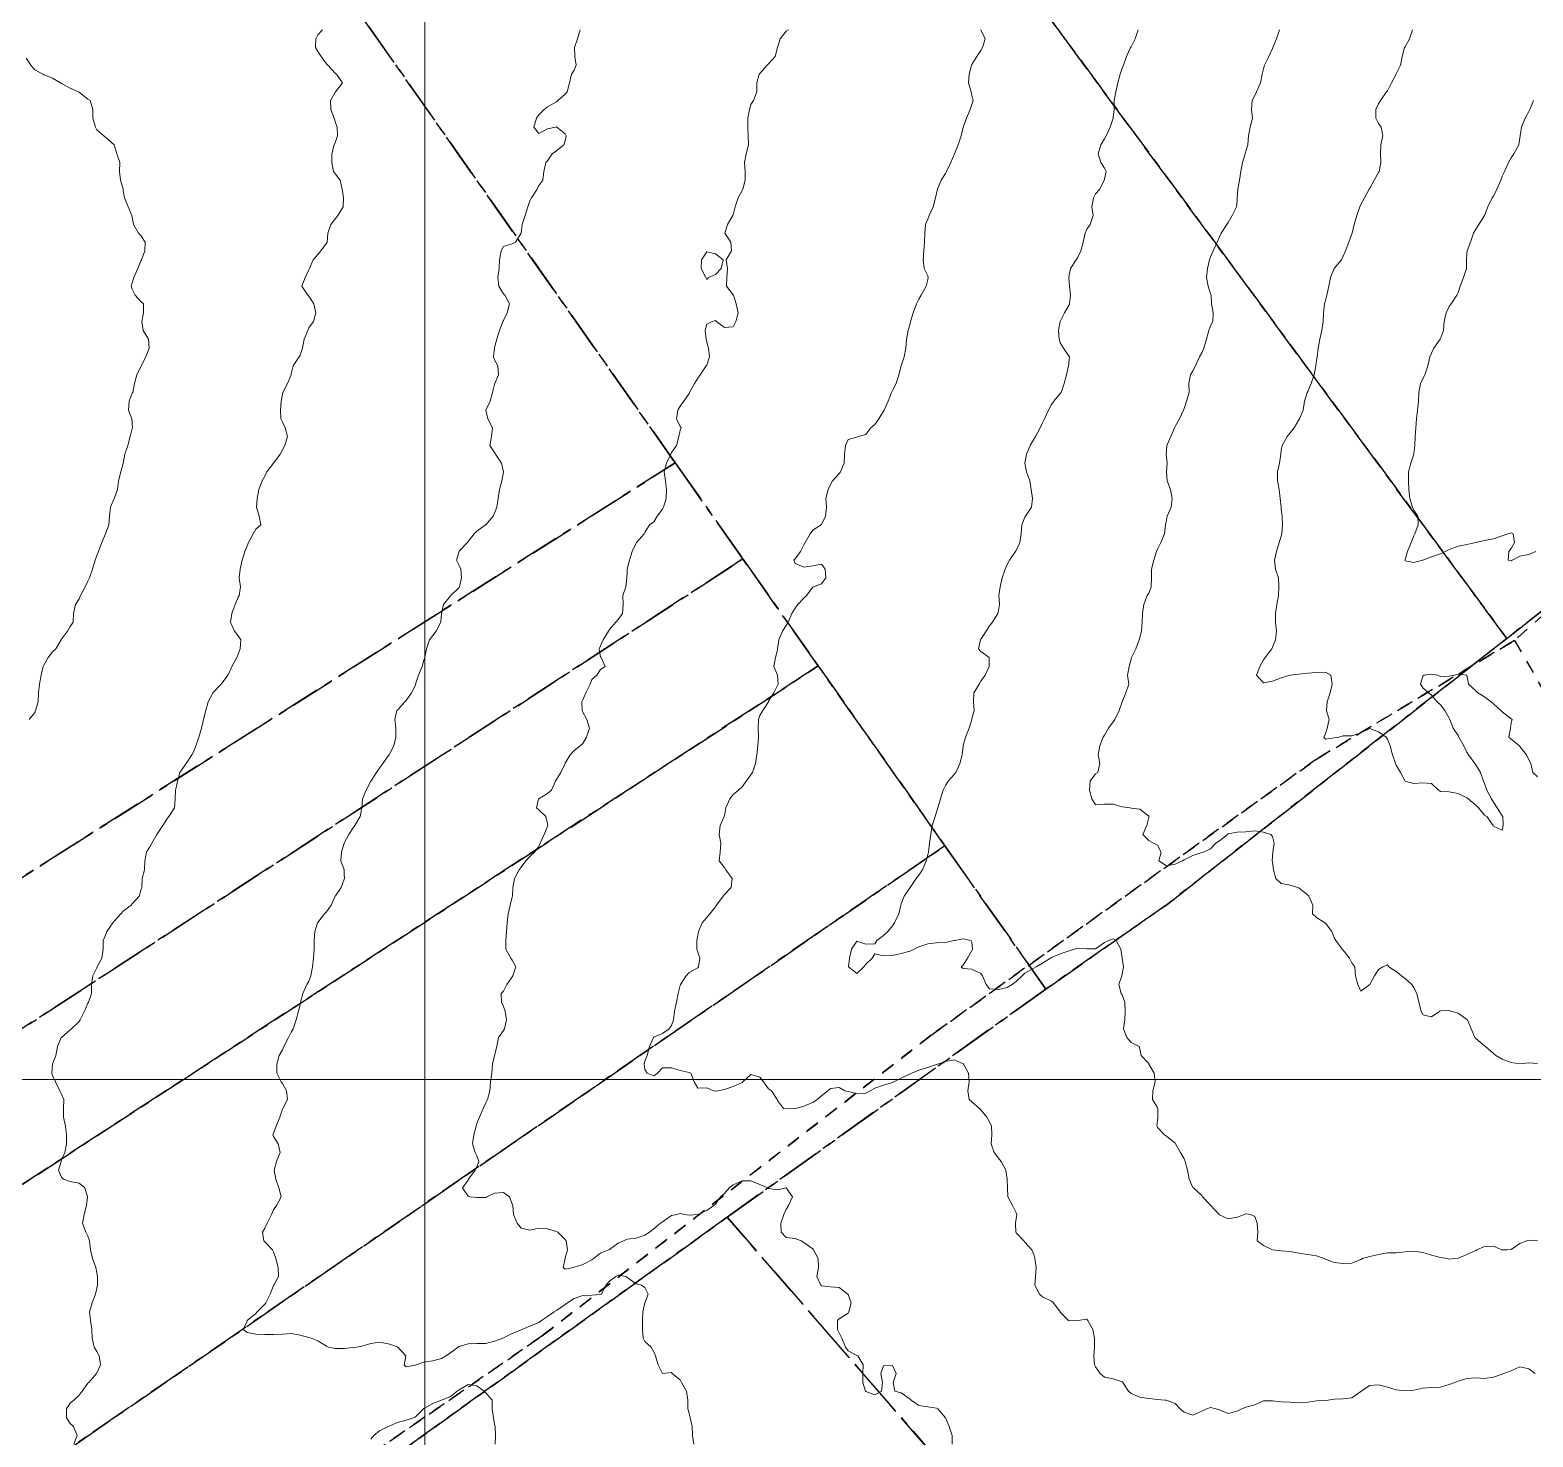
# Model space of a CAD drawing. Header units: centimetres. Extents: x 0 to 642158, y -847 to 649707.
# Drawn here: x 616844.5 to 616929.5, y 620267.2 to 620346.7 of the extents above; entities that cross this region are included whole.
import ezdxf

# ---------------------------------------------------------------- set-up
doc = ezdxf.new("R2010")
doc.units = ezdxf.units.CM
doc.header["$MEASUREMENT"] = 0
doc.linetypes.add('CENTERX2', pattern=[4, 2.5, -0.5, 0.5, -0.5])
doc.linetypes.add('JIS_02_0.7', pattern=[1.35, 0.75, -0.6])
for name, color, linetype, lineweight in [('MEV_grille', 254, 'Continuous', 9), ('WAL_parcellaire agricole', 7, 'JIS_02_0.7', 25), ('WAL_topographie 0.5', 253, 'Continuous', 20)]:
    doc.layers.add(name, color=color, linetype=linetype, lineweight=lineweight)
doc.layers.add('SPW_parcellaire cadastral', color=7, linetype='CENTERX2', lineweight=25, true_color=0xff0542)

# ---------------------------------------------------------------- blocks, each defined once
blk = doc.blocks.new('*U114')
at = {"layer": 'MEV_grille', "transparency": 33554687}
blk.add_lwpolyline([(-1338.461, 0), (1338.461, 0)], dxfattribs=at)
blk = doc.blocks.new('*U115')
at = {"layer": 'MEV_grille', "color": 0, "linetype": 'ByBlock', "lineweight": -2, "transparency": 16777216}
blk.add_blockref('*U114', (0, -2100), dxfattribs=at)
blk = doc.blocks.new('*U112')
at = {"layer": 'MEV_grille', "transparency": 33554687}
blk.add_lwpolyline([(0, 1825.476), (0, -1825.476)], dxfattribs=at)
blk = doc.blocks.new('*U113')
at = {"layer": 'MEV_grille', "color": 0, "linetype": 'ByBlock', "lineweight": -2, "transparency": 16777216}
blk.add_blockref('*U112', (1500, 0), dxfattribs=at)

msp = doc.modelspace()

# ---------------------------------------------------------------- linework, layer by layer
at = {"layer": 'SPW_parcellaire cadastral'}
for points in [[(616880.969, 620322.264), (616810.738, 620422.244), (616829.378, 620431.374), (616837.722, 620435.072), (616882.528, 620374.041), (616928.003, 620312.33), (616908.788, 620297.285), (616901.931, 620292.499), (616896.219, 620300.609), (616889.06, 620310.775), (616884.797, 620316.826), (616880.969, 620322.264)], [(616972.658, 620425.672), (617010.893, 620377.325), (616997.565, 620366.866), (616981.735, 620354.446), (616964.517, 620340.941), (616934.252, 620317.224), (616928.003, 620312.33), (616882.528, 620374.041), (616972.658, 620425.672)], [(616764.436, 620409.464), (616810.738, 620422.244), (616880.969, 620322.264), (616751.311, 620239.975), (616733.186, 620281.264), (616720.278, 620308.474), (616683.174, 620386.893), (616764.436, 620409.464)], [(616754.768, 620232.089), (616751.311, 620239.975), (616880.969, 620322.264), (616884.797, 620316.826), (616754.768, 620232.089)], [(616754.768, 620232.089), (616884.797, 620316.826), (616889.06, 620310.775), (616757.764, 620225.256), (616754.768, 620232.089)], [(616883.906, 620279.593), (616901.931, 620292.499), (616908.788, 620297.285), (616928.003, 620312.33), (616934.252, 620317.224), (616938.408, 620293.768), (616956.282, 620268.99), (616937.386, 620218.037), (616883.906, 620279.593)], [(616764.496, 620209.896), (616757.764, 620225.256), (616889.06, 620310.775), (616896.219, 620300.609), (616764.496, 620209.896)], [(616769.835, 620197.706), (616764.496, 620209.896), (616896.219, 620300.609), (616901.931, 620292.499), (616883.906, 620279.593), (616769.835, 620197.706)], [(616824.166, 620098.846), (616769.835, 620197.706), (616883.906, 620279.593), (616937.386, 620218.037), (616968.009, 620182.814), (616963.37, 620180.072), (616958.502, 620177.199), (616913.726, 620151.806), (616824.166, 620098.846)]]:
    msp.add_lwpolyline(points, dxfattribs=at)
at = {"layer": 'WAL_parcellaire agricole'}
for points in [[(617087.586, 620473.072), (617062.422, 620453.403), (617036.863, 620425.348), (617003.098, 620383.063), (616981.101, 620359.561), (616961.603, 620341.392), (616928.44, 620312.222), (616917.191, 620305.471)], [(616814.972, 620053.628), (616740.957, 620187.285), (616763.872, 620197.621), (616785.453, 620210.873), (616845.948, 620253.88), (616873.445, 620272.883), (616895.443, 620289.885), (616917.191, 620305.471), (616928.44, 620312.222), (616940.443, 620291.39), (616945.861, 620276.474), (616947.695, 620267.475), (616936.951, 620221.391), (616939.069, 620211.428), (616952.954, 620195.393), (616968.962, 620184.092), (616986.584, 620171.864), (617004.365, 620160.596), (617008.458, 620154.4)], [(616917.191, 620305.471), (616895.443, 620289.885), (616873.445, 620272.883), (616845.948, 620253.88), (616785.453, 620210.873)]]:
    msp.add_lwpolyline(points, dxfattribs=at)
at = {"layer": 'WAL_topographie 0.5'}
for points in [[(616861.013, 620346.75), (616860.75, 620346.472), (616860.647, 620346.25), (616860.615, 620345.75), (616860.75, 620345.523), (616860.944, 620345.25), (616861.25, 620344.837), (616861.324, 620344.75), (616861.75, 620344.29), (616861.817, 620344.25), (616862.15, 620343.75), (616861.75, 620343.25), (616861.75, 620343.25), (616861.472, 620342.75), (616861.493, 620342.25), (616861.671, 620341.75), (616861.75, 620341.519), (616861.853, 620341.25), (616861.866, 620340.75), (616861.75, 620340.417), (616861.686, 620340.25), (616861.539, 620339.75), (616861.541, 620339.25), (616861.63, 620338.75), (616861.75, 620338.583), (616862.023, 620338.25), (616862.125, 620337.75), (616862.199, 620337.25), (616862.186, 620336.75), (616861.889, 620336.25), (616861.75, 620336.078), (616861.486, 620335.75), (616861.325, 620335.25), (616861.279, 620334.75), (616861.25, 620334.696), (616860.929, 620334.25), (616860.75, 620334.05), (616860.494, 620333.75), (616860.288, 620333.25), (616860.25, 620333.176), (616860.033, 620332.75), (616859.839, 620332.25), (616860.187, 620331.75), (616860.25, 620331.687), (616860.53, 620331.25), (616860.639, 620330.75), (616860.517, 620330.25), (616860.25, 620329.902), (616860.181, 620329.75), (616859.981, 620329.25), (616859.887, 620328.75), (616859.75, 620328.35), (616859.693, 620328.25), (616859.355, 620327.75), (616859.25, 620327.3), (616859.236, 620327.25), (616859.043, 620326.75), (616858.776, 620326.25), (616858.75, 620326.15), (616858.688, 620325.75), (616858.633, 620325.25), (616858.652, 620324.75), (616858.75, 620324.554), (616858.906, 620324.25), (616859.031, 620323.75), (616858.883, 620323.25), (616858.75, 620322.99), (616858.62, 620322.75), (616858.25, 620322.25), (616858.25, 620322.25), (616857.873, 620321.75), (616857.75, 620321.509), (616857.61, 620321.25), (616857.423, 620320.75), (616857.317, 620320.25), (616857.278, 620319.75), (616857.441, 620319.25), (616857.536, 620318.75), (616857.25, 620318.519), (616857.098, 620318.25), (616856.831, 620317.75), (616856.75, 620317.565), (616856.619, 620317.25), (616856.474, 620316.75), (616856.366, 620316.25), (616856.3, 620315.75), (616856.379, 620315.25), (616856.295, 620314.75), (616856.25, 620314.667), (616856.068, 620314.25), (616855.882, 620313.75), (616855.821, 620313.25), (616856.036, 620312.75), (616856.25, 620312.485), (616856.388, 620312.25), (616856.367, 620311.75), (616856.25, 620311.444), (616856.165, 620311.25), (616855.894, 620310.75), (616855.75, 620310.425), (616855.665, 620310.25), (616855.283, 620309.75), (616855.25, 620309.714), (616854.807, 620309.25), (616854.75, 620309.146), (616854.552, 620308.75), (616854.417, 620308.25), (616854.29, 620307.75), (616854.25, 620307.583), (616854.171, 620307.25), (616854.031, 620306.75), (616853.856, 620306.25), (616853.75, 620306), (616853.625, 620305.75), (616853.311, 620305.25), (616853.25, 620305.185), (616852.956, 620304.75), (616852.82, 620304.25), (616852.75, 620303.977), (616852.704, 620303.75), (616852.675, 620303.25), (616852.636, 620302.75), (616852.316, 620302.25), (616852.25, 620302.164), (616851.989, 620301.75), (616851.75, 620301.417), (616851.652, 620301.25), (616851.37, 620300.75), (616851.25, 620300.546), (616851.055, 620300.25), (616850.966, 620299.75), (616850.944, 620299.25), (616850.824, 620298.75), (616850.794, 620298.25), (616850.75, 620298.096), (616850.652, 620297.75), (616850.25, 620297.32), (616850.188, 620297.25), (616849.75, 620296.911), (616849.607, 620296.75), (616849.25, 620296.359), (616849.149, 620296.25), (616848.809, 620295.75), (616848.75, 620295.55), (616848.614, 620295.25), (616848.609, 620294.75), (616848.526, 620294.25), (616848.279, 620293.75), (616848.25, 620293.691), (616848.023, 620293.25), (616847.95, 620292.75), (616847.942, 620292.25), (616847.776, 620291.75), (616847.75, 620291.704), (616847.561, 620291.25), (616847.3, 620290.75), (616847.25, 620290.664), (616846.821, 620290.25), (616846.75, 620290.191), (616846.25, 620289.767), (616846.238, 620289.75), (616846.031, 620289.25), (616845.939, 620288.75), (616845.75, 620288.25), (616845.75, 620288.25), (616845.7, 620287.75), (616845.75, 620287.617), (616845.917, 620287.25), (616846.15, 620286.75), (616846.25, 620286.55), (616846.386, 620286.25), (616846.372, 620285.75), (616846.367, 620285.25), (616846.483, 620284.75), (616846.531, 620284.25), (616846.532, 620283.75), (616846.45, 620283.25), (616846.25, 620282.813), (616846.226, 620282.75), (616846.091, 620282.25), (616846.25, 620281.861), (616846.368, 620281.75), (616846.75, 620281.62), (616847.25, 620281.525), (616847.574, 620281.25), (616847.73, 620280.75), (616847.661, 620280.25), (616847.533, 620279.75), (616847.45, 620279.25), (616847.639, 620278.75), (616847.75, 620278.519), (616847.837, 620278.25), (616847.886, 620277.75), (616848.01, 620277.25), (616848.191, 620276.75), (616848.25, 620276.45), (616848.29, 620276.25), (616848.291, 620275.75), (616848.25, 620275.583), (616848.175, 620275.25), (616847.982, 620274.75), (616847.843, 620274.25), (616847.888, 620273.75), (616847.977, 620273.25), (616847.98, 620272.75), (616848.094, 620272.25), (616848.25, 620272), (616848.389, 620271.75), (616848.462, 620271.25), (616848.25, 620270.792), (616848.229, 620270.75), (616847.792, 620270.25), (616847.75, 620270.2), (616847.414, 620269.75), (616847.25, 620269.526), (616846.943, 620269.25), (616846.75, 620269.08), (616846.541, 620268.75), (616846.536, 620268.25), (616846.75, 620267.934), (616846.939, 620267.75), (616847.141, 620267.25), (616846.952, 620266.75)], [(616875.599, 620346.75), (616875.45, 620346.25), (616875.276, 620345.75), (616875.297, 620345.25), (616875.357, 620344.75), (616875.25, 620344.477), (616875.103, 620344.25), (616874.979, 620343.75), (616874.849, 620343.25), (616874.75, 620343.11), (616874.323, 620342.75), (616874.25, 620342.69), (616873.75, 620342.4), (616873.546, 620342.25), (616873.25, 620341.94), (616873.121, 620341.75), (616872.974, 620341.25), (616873.25, 620340.888), (616873.75, 620341.15), (616874.2, 620341.25), (616874.25, 620341.26), (616874.278, 620341.25), (616874.75, 620340.881), (616874.8, 620340.75), (616874.75, 620340.477), (616874.674, 620340.25), (616874.25, 620339.909), (616874, 620339.75), (616873.75, 620339.344), (616873.643, 620339.25), (616873.545, 620338.75), (616873.487, 620338.25), (616873.25, 620337.953), (616873.154, 620337.75), (616872.836, 620337.25), (616872.75, 620337.078), (616872.633, 620336.75), (616872.49, 620336.25), (616872.32, 620335.75), (616872.25, 620335.25), (616872.25, 620335.25), (616871.925, 620334.75), (616871.75, 620334.647), (616871.25, 620334.5), (616871.12, 620334.25), (616871.031, 620333.75), (616871.005, 620333.25), (616870.93, 620332.75), (616871, 620332.25), (616871.25, 620331.819), (616871.327, 620331.75), (616871.593, 620331.25), (616871.469, 620330.75), (616871.25, 620330.313), (616871.215, 620330.25), (616871.024, 620329.75), (616870.877, 620329.25), (616870.75, 620328.781), (616870.742, 620328.75), (616870.693, 620328.25), (616870.75, 620328.083), (616870.935, 620327.75), (616870.968, 620327.25), (616870.768, 620326.75), (616870.75, 620326.687), (616870.637, 620326.25), (616870.504, 620325.75), (616870.262, 620325.25), (616870.361, 620324.75), (616870.641, 620324.25), (616870.576, 620323.75), (616870.488, 620323.25), (616870.75, 620322.843), (616870.799, 620322.75), (616871.142, 620322.25), (616871.25, 620321.75), (616871.25, 620321.75), (616871.25, 620321.75), (616871.161, 620321.25), (616871.02, 620320.75), (616870.959, 620320.25), (616870.873, 620319.75), (616870.75, 620319.424), (616870.667, 620319.25), (616870.25, 620318.762), (616870.231, 620318.75), (616869.75, 620318.389), (616869.603, 620318.25), (616869.25, 620317.806), (616869.224, 620317.75), (616868.75, 620317.259), (616868.74, 620317.25), (616868.591, 620316.75), (616868.75, 620316.458), (616868.848, 620316.25), (616868.885, 620315.75), (616868.77, 620315.25), (616868.75, 620315.213), (616868.269, 620314.75), (616868.25, 620314.733), (616867.858, 620314.25), (616867.75, 620313.75), (616867.75, 620313.75), (616867.701, 620313.25), (616867.444, 620312.75), (616867.25, 620312.5), (616867.068, 620312.25), (616866.894, 620311.75), (616866.806, 620311.25), (616866.75, 620311.1), (616866.655, 620310.75), (616866.45, 620310.25), (616866.286, 620309.75), (616866.25, 620309.654), (616866.056, 620309.25), (616865.75, 620308.827), (616865.667, 620308.75), (616865.25, 620308.281), (616865.227, 620308.25), (616865.104, 620307.75), (616865.16, 620307.25), (616865.157, 620306.75), (616865.046, 620306.25), (616864.793, 620305.75), (616864.75, 620305.704), (616864.427, 620305.25), (616864.25, 620305), (616864.078, 620304.75), (616863.75, 620304.262), (616863.744, 620304.25), (616863.493, 620303.75), (616863.273, 620303.25), (616863.25, 620302.75), (616863.25, 620302.75), (616863.139, 620302.25), (616862.85, 620301.75), (616862.75, 620301.618), (616862.504, 620301.25), (616862.25, 620300.75), (616862.25, 620300.75), (616862.1, 620300.25), (616862.056, 620299.75), (616862.237, 620299.25), (616862.25, 620299), (616862.261, 620298.75), (616862.25, 620298.722), (616862.065, 620298.25), (616861.75, 620297.767), (616861.739, 620297.75), (616861.5, 620297.25), (616861.25, 620296.875), (616861.136, 620296.75), (616860.75, 620296.268), (616860.738, 620296.25), (616860.587, 620295.75), (616860.547, 620295.25), (616860.55, 620294.75), (616860.5, 620294.25), (616860.457, 620293.75), (616860.365, 620293.25), (616860.25, 620292.95), (616860.139, 620292.75), (616859.9, 620292.25), (616859.773, 620291.75), (616859.75, 620291.607), (616859.667, 620291.25), (616859.536, 620290.75), (616859.35, 620290.25), (616859.25, 620290.055), (616859.097, 620289.75), (616858.838, 620289.25), (616858.75, 620289.055), (616858.567, 620288.75), (616858.437, 620288.25), (616858.425, 620287.75), (616858.671, 620287.25), (616858.75, 620287.156), (616858.974, 620286.75), (616859.033, 620286.25), (616858.767, 620285.75), (616858.75, 620285.704), (616858.611, 620285.25), (616858.388, 620284.75), (616858.25, 620284.35), (616858.215, 620284.25), (616858.25, 620284.159), (616858.5, 620283.75), (616858.625, 620283.25), (616858.423, 620282.75), (616858.287, 620282.25), (616858.386, 620281.75), (616858.554, 620281.25), (616858.688, 620280.75), (616858.407, 620280.25), (616858.25, 620280.011), (616858.137, 620279.75), (616857.891, 620279.25), (616857.75, 620278.975), (616857.632, 620278.75), (616857.694, 620278.25), (616857.75, 620278.202), (616858.182, 620277.75), (616858.25, 620277.643), (616858.384, 620277.25), (616858.506, 620276.75), (616858.521, 620276.25), (616858.261, 620275.75), (616858.25, 620275.733), (616858.061, 620275.25), (616857.807, 620274.75), (616857.75, 620274.668), (616857.318, 620274.25), (616857.25, 620274.155), (616856.764, 620273.75), (616856.75, 620273.714), (616856.533, 620273.25), (616856.75, 620273.083), (616857.25, 620272.972), (616857.75, 620272.967), (616858.25, 620272.969), (616858.75, 620272.986), (616859.25, 620273.012), (616859.75, 620272.93), (616860.25, 620272.791), (616860.375, 620272.75), (616860.75, 620272.6), (616861.25, 620272.297), (616861.365, 620272.25), (616861.75, 620272.168), (616862.25, 620272.173), (616862.75, 620272.218), (616862.95, 620272.25), (616863.25, 620272.303), (616863.75, 620272.456), (616864.25, 620272.518), (616864.75, 620272.434), (616865.25, 620272.266), (616865.282, 620272.25), (616865.738, 620271.75), (616865.633, 620271.25), (616865.75, 620271.13), (616866.25, 620271.234), (616866.311, 620271.25), (616866.75, 620271.396), (616867.25, 620271.463), (616867.75, 620271.612), (616867.992, 620271.75), (616868.25, 620271.919), (616868.7, 620272.25), (616868.75, 620272.276), (616869.25, 620272.432), (616869.75, 620272.447), (616870.25, 620272.452), (616870.75, 620272.587), (616871.22, 620272.75), (616871.25, 620272.764), (616871.75, 620273.013), (616872.25, 620273.228), (616872.301, 620273.25), (616872.75, 620273.431), (616873.25, 620273.64), (616873.398, 620273.75), (616873.75, 620273.981), (616874.13, 620274.25), (616874.25, 620274.326), (616874.75, 620274.661), (616874.866, 620274.75), (616875.25, 620275.002), (616875.75, 620275.162), (616876.25, 620275.177), (616876.75, 620275.227), (616876.792, 620275.25), (616877.039, 620275.75), (616877.25, 620275.983), (616877.61, 620276.25), (616877.75, 620276.308), (616878.179, 620276.25), (616878.25, 620276.189), (616878.75, 620275.823), (616879.058, 620275.75), (616879.25, 620275.618), (616879.434, 620275.25), (616879.25, 620274.75), (616879.25, 620274.75), (616879.14, 620274.25), (616879.118, 620273.75), (616879.114, 620273.25), (616879.159, 620272.75), (616879.25, 620272.562), (616879.607, 620272.25), (616879.75, 620271.984), (616879.85, 620271.75), (616880.008, 620271.25), (616880.25, 620270.75), (616880.75, 620270.817), (616880.788, 620270.75), (616881.25, 620270.397), (616881.321, 620270.25), (616881.612, 620269.75), (616881.684, 620269.25), (616881.677, 620268.75), (616881.75, 620268.513), (616881.812, 620268.25), (616881.919, 620267.75), (616881.945, 620267.25), (616882.02, 620266.75)], [(616887.382, 620346.75), (616887.25, 620346.684), (616886.913, 620346.25), (616886.75, 620345.75), (616886.75, 620345.75), (616886.631, 620345.25), (616886.25, 620344.825), (616886.168, 620344.75), (616885.75, 620344.281), (616885.725, 620344.25), (616885.577, 620343.75), (616885.579, 620343.25), (616885.404, 620342.75), (616885.25, 620342.54), (616885.167, 620342.25), (616885.074, 620341.75), (616885.067, 620341.25), (616885.103, 620340.75), (616885.107, 620340.25), (616884.982, 620339.75), (616884.89, 620339.25), (616884.925, 620338.75), (616884.921, 620338.25), (616884.788, 620337.75), (616884.75, 620337.669), (616884.535, 620337.25), (616884.362, 620336.75), (616884.25, 620336.294), (616884.22, 620336.25), (616883.917, 620335.75), (616883.767, 620335.25), (616884.105, 620334.75), (616884.159, 620334.25), (616883.85, 620333.75), (616883.924, 620333.25), (616883.886, 620332.75), (616883.867, 620332.25), (616884.25, 620331.771), (616884.256, 620331.75), (616884.414, 620331.25), (616884.537, 620330.75), (616884.392, 620330.25), (616884.25, 620329.953), (616883.75, 620329.927), (616883.296, 620330.25), (616883.25, 620330.321), (616883.05, 620330.25), (616882.75, 620330.114), (616882.657, 620329.75), (616882.711, 620329.25), (616882.75, 620329.096), (616882.848, 620328.75), (616882.909, 620328.25), (616882.75, 620327.786), (616882.722, 620327.75), (616882.386, 620327.25), (616882.25, 620327.058), (616882.063, 620326.75), (616881.773, 620326.25), (616881.75, 620326.19), (616881.46, 620325.75), (616881.25, 620325.474), (616881.12, 620325.25), (616881.05, 620324.75), (616881.25, 620324.321), (616881.306, 620324.25), (616881.25, 620324.107), (616881.181, 620323.75), (616881.036, 620323.25), (616880.75, 620322.85), (616880.712, 620322.75), (616880.474, 620322.25), (616880.345, 620321.75), (616880.427, 620321.25), (616880.479, 620320.75), (616880.461, 620320.25), (616880.311, 620319.75), (616880.25, 620319.647), (616879.947, 620319.25), (616879.75, 620318.924), (616879.521, 620318.75), (616879.25, 620318.318), (616879.203, 620318.25), (616878.783, 620317.75), (616878.75, 620317.719), (616878.526, 620317.25), (616878.379, 620316.75), (616878.259, 620316.25), (616878.25, 620316.083), (616878.233, 620315.75), (616878.17, 620315.25), (616878.005, 620314.75), (616878.016, 620314.25), (616877.986, 620313.75), (616877.75, 620313.407), (616877.614, 620313.25), (616877.25, 620312.837), (616877.196, 620312.75), (616876.901, 620312.25), (616876.75, 620311.908), (616876.672, 620311.75), (616876.75, 620311.288), (616876.775, 620311.25), (616877, 620310.75), (616876.75, 620310.566), (616876.528, 620310.25), (616876.25, 620310), (616876.149, 620309.75), (616875.914, 620309.25), (616875.75, 620308.859), (616875.685, 620308.75), (616875.708, 620308.25), (616875.75, 620308.157), (616875.962, 620307.75), (616876.125, 620307.25), (616875.958, 620306.75), (616875.75, 620306.395), (616875.583, 620306.25), (616875.25, 620305.985), (616875.021, 620305.75), (616874.75, 620305.275), (616874.74, 620305.25), (616874.506, 620304.75), (616874.25, 620304.343), (616874.194, 620304.25), (616873.961, 620303.75), (616873.75, 620303.555), (616873.25, 620303.259), (616873.242, 620303.25), (616873.13, 620302.75), (616873.25, 620302.628), (616873.655, 620302.25), (616873.75, 620301.85), (616873.766, 620301.75), (616873.75, 620301.717), (616873.558, 620301.25), (616873.338, 620300.75), (616873.25, 620300.556), (616873.011, 620300.25), (616872.75, 620300.005), (616872.523, 620299.75), (616872.25, 620299.401), (616872.148, 620299.25), (616871.875, 620298.75), (616871.784, 620298.25), (616871.762, 620297.75), (616871.75, 620297.714), (616871.634, 620297.25), (616871.512, 620296.75), (616871.469, 620296.25), (616871.433, 620295.75), (616871.391, 620295.25), (616871.384, 620294.75), (616871.675, 620294.25), (616871.75, 620294.125), (616871.946, 620293.75), (616871.779, 620293.25), (616871.75, 620293.2), (616871.45, 620292.75), (616871.25, 620292.386), (616871.128, 620292.25), (616871.135, 620291.75), (616871.25, 620291.519), (616871.34, 620291.25), (616871.428, 620290.75), (616871.303, 620290.25), (616871.25, 620290.158), (616870.968, 620289.75), (616870.875, 620289.25), (616870.75, 620288.75), (616870.75, 620288.75), (616870.625, 620288.25), (616870.586, 620287.75), (616870.521, 620287.25), (616870.481, 620286.75), (616870.348, 620286.25), (616870.25, 620286.07), (616870.112, 620285.75), (616869.893, 620285.25), (616869.75, 620284.886), (616869.707, 620284.75), (616869.576, 620284.25), (616869.51, 620283.75), (616869.646, 620283.25), (616869.75, 620283.062), (616869.864, 620282.75), (616869.75, 620282.456), (616869.66, 620282.25), (616869.282, 620281.75), (616869.25, 620281.694), (616868.942, 620281.25), (616869.25, 620280.788), (616869.361, 620280.75), (616869.75, 620280.703), (616870.25, 620280.712), (616870.321, 620280.75), (616870.75, 620280.95), (616871.25, 620280.991), (616871.601, 620280.75), (616871.75, 620280.357), (616871.775, 620280.25), (616871.821, 620279.75), (616872.036, 620279.25), (616872.25, 620278.974), (616872.75, 620278.856), (616873.25, 620278.975), (616873.75, 620278.939), (616874.25, 620278.778), (616874.329, 620278.75), (616874.75, 620278.329), (616874.806, 620278.25), (616874.87, 620277.75), (616874.75, 620277.288), (616874.743, 620277.25), (616874.63, 620276.75), (616874.75, 620276.648), (616875.208, 620276.75), (616875.25, 620276.761), (616875.75, 620276.918), (616876.25, 620277.193), (616876.341, 620277.25), (616876.75, 620277.566), (616877.214, 620277.75), (616877.25, 620277.766), (616877.75, 620278.134), (616878.036, 620278.25), (616878.25, 620278.353), (616878.75, 620278.4), (616879.25, 620278.573), (616879.52, 620278.75), (616879.75, 620278.937), (616880.138, 620279.25), (616880.25, 620279.338), (616880.75, 620279.688), (616881.06, 620279.75), (616881.25, 620279.804), (616881.492, 620279.75), (616881.75, 620279.709), (616882.25, 620279.75), (616882.25, 620279.75), (616882.75, 620279.965), (616883.152, 620280.25), (616883.25, 620280.339), (616883.529, 620280.75), (616883.75, 620280.941), (616884.016, 620281.25), (616884.25, 620281.433), (616884.75, 620281.648), (616885.25, 620281.649), (616885.75, 620281.436), (616886.199, 620281.25), (616886.25, 620281.227), (616886.75, 620281.146), (616887.25, 620281.25), (616887.25, 620281.25), (616887.25, 620281.25), (616887.594, 620280.75), (616887.37, 620280.25), (616887.25, 620280.039), (616887.106, 620279.75), (616886.949, 620279.25), (616886.968, 620278.75), (616887.25, 620278.44), (616887.75, 620278.397), (616888.094, 620278.25), (616888.25, 620278.173), (616888.75, 620277.799), (616888.799, 620277.75), (616889.046, 620277.25), (616889.065, 620276.75), (616888.987, 620276.25), (616889.21, 620275.75), (616889.25, 620275.721), (616889.75, 620275.656), (616890.25, 620275.617), (616890.724, 620275.25), (616890.75, 620275.224), (616890.92, 620274.75), (616890.79, 620274.25), (616890.75, 620274.175), (616890.25, 620273.838), (616890.144, 620273.75), (616890.15, 620273.25), (616890.25, 620273.053), (616890.397, 620272.75), (616890.601, 620272.25), (616890.75, 620272.046), (616891.25, 620271.774), (616891.294, 620271.75), (616891.595, 620271.25), (616891.58, 620270.75), (616891.572, 620270.25), (616891.74, 620269.75), (616891.75, 620269.737), (616892.25, 620269.55), (616892.635, 620269.75), (616892.697, 620270.25), (616892.59, 620270.75), (616892.75, 620271.194), (616893.25, 620271.204), (616893.467, 620270.75), (616893.294, 620270.25), (616893.4, 620269.75), (616893.75, 620269.653), (616894.25, 620269.307), (616894.319, 620269.25), (616894.75, 620268.94), (616895.25, 620268.862), (616895.75, 620268.803), (616895.826, 620268.75), (616896.25, 620268.25), (616896.25, 620268.25), (616896.462, 620267.75), (616896.639, 620267.25), (616896.643, 620266.75)], [(616898.25, 620346.75), (616898.493, 620346.25), (616898.355, 620345.75), (616898.25, 620345.589), (616898.024, 620345.25), (616897.75, 620344.79), (616897.732, 620344.75), (616897.601, 620344.25), (616897.564, 620343.75), (616897.713, 620343.25), (616897.75, 620343.062), (616897.826, 620342.75), (616897.75, 620342.522), (616897.659, 620342.25), (616897.436, 620341.75), (616897.25, 620341.25), (616897.25, 620341.25), (616897.134, 620340.75), (616896.972, 620340.25), (616896.766, 620339.75), (616896.75, 620339.708), (616896.55, 620339.25), (616896.31, 620338.75), (616896.25, 620338.635), (616896.006, 620338.25), (616895.799, 620337.75), (616895.75, 620337.5), (616895.694, 620337.25), (616895.557, 620336.75), (616895.335, 620336.25), (616895.25, 620336.044), (616895.118, 620335.75), (616895.096, 620335.25), (616895.067, 620334.75), (616895.025, 620334.25), (616895, 620333.75), (616895.042, 620333.25), (616895.25, 620332.833), (616895.273, 620332.75), (616895.25, 620332.639), (616895.172, 620332.25), (616894.88, 620331.75), (616894.75, 620331.526), (616894.621, 620331.25), (616894.428, 620330.75), (616894.276, 620330.25), (616894.25, 620330.15), (616894.147, 620329.75), (616894.042, 620329.25), (616894.006, 620328.75), (616893.917, 620328.25), (616893.75, 620327.75), (616893.75, 620327.75), (616893.615, 620327.25), (616893.462, 620326.75), (616893.25, 620326.361), (616893.206, 620326.25), (616893.01, 620325.75), (616892.792, 620325.25), (616892.75, 620325.185), (616892.49, 620324.75), (616892.25, 620324.429), (616892.038, 620324.25), (616891.75, 620323.87), (616891.322, 620323.75), (616891.25, 620323.719), (616890.75, 620323.583), (616890.592, 620323.25), (616890.539, 620322.75), (616890.52, 620322.25), (616890.316, 620321.75), (616890.25, 620321.665), (616889.868, 620321.25), (616889.75, 620321.043), (616889.615, 620320.75), (616889.481, 620320.25), (616889.52, 620319.75), (616889.466, 620319.25), (616889.25, 620318.769), (616889.225, 620318.75), (616888.75, 620318.453), (616888.606, 620318.25), (616888.319, 620317.75), (616888.25, 620317.629), (616888.052, 620317.25), (616887.75, 620316.828), (616887.671, 620316.75), (616887.75, 620316.566), (616888.25, 620316.359), (616888.75, 620316.445), (616889.25, 620316.523), (616889.454, 620316.25), (616889.494, 620315.75), (616889.25, 620315.417), (616888.792, 620315.25), (616888.75, 620315.233), (616888.387, 620314.75), (616888.25, 620314.605), (616887.912, 620314.25), (616887.75, 620314.04), (616887.563, 620313.75), (616887.355, 620313.25), (616887.25, 620313.068), (616887.044, 620312.75), (616886.825, 620312.25), (616886.759, 620311.75), (616886.75, 620311.679), (616886.65, 620311.25), (616886.55, 620310.75), (616886.75, 620310.25), (616886.75, 620310.25), (616886.79, 620309.75), (616886.75, 620309.667), (616886.55, 620309.25), (616886.25, 620308.781), (616886.242, 620308.75), (616885.923, 620308.25), (616885.75, 620307.969), (616885.671, 620307.75), (616885.66, 620307.25), (616885.673, 620306.75), (616885.647, 620306.25), (616885.586, 620305.75), (616885.5, 620305.25), (616885.335, 620304.75), (616885.25, 620304.607), (616884.982, 620304.25), (616884.75, 620303.94), (616884.545, 620303.75), (616884.25, 620303.5), (616884.052, 620303.25), (616883.832, 620302.75), (616883.75, 620302.296), (616883.737, 620302.25), (616883.511, 620301.75), (616883.448, 620301.25), (616883.545, 620300.75), (616883.507, 620300.25), (616883.462, 620299.75), (616883.75, 620299.37), (616883.829, 620299.25), (616884.197, 620298.75), (616884.134, 620298.25), (616883.75, 620297.844), (616883.675, 620297.75), (616883.305, 620297.25), (616883.25, 620297.148), (616882.92, 620296.75), (616882.75, 620296.554), (616882.491, 620296.25), (616882.293, 620295.75), (616882.25, 620295.522), (616882.19, 620295.25), (616882.2, 620294.75), (616882.25, 620294.583), (616882.358, 620294.25), (616882.294, 620293.75), (616882.25, 620293.699), (616881.75, 620293.444), (616881.587, 620293.25), (616881.266, 620292.75), (616881.25, 620292.704), (616881.134, 620292.25), (616881.038, 620291.75), (616880.935, 620291.25), (616880.871, 620290.75), (616880.75, 620290.43), (616880.621, 620290.25), (616880.25, 620289.99), (616879.75, 620289.776), (616879.732, 620289.75), (616879.522, 620289.25), (616879.378, 620288.75), (616879.25, 620288.427), (616879.207, 620288.25), (616879.25, 620287.95), (616879.383, 620287.75), (616879.75, 620287.588), (616879.962, 620287.75), (616880.25, 620288.038), (616880.75, 620288.048), (616881.25, 620287.894), (616881.75, 620287.789), (616881.845, 620287.75), (616882.042, 620287.25), (616882.25, 620286.893), (616882.75, 620286.908), (616883.125, 620286.75), (616883.25, 620286.721), (616883.383, 620286.75), (616883.75, 620286.821), (616884.25, 620286.997), (616884.75, 620287.22), (616884.789, 620287.25), (616885.25, 620287.67), (616885.75, 620287.517), (616885.968, 620287.25), (616886.25, 620286.862), (616886.411, 620286.75), (616886.727, 620286.25), (616886.75, 620286.194), (616887.098, 620285.75), (616887.25, 620285.718), (616887.75, 620285.74), (616887.78, 620285.75), (616888.25, 620285.866), (616888.75, 620286.082), (616889.003, 620286.25), (616889.25, 620286.464), (616889.6, 620286.75), (616889.75, 620286.871), (616890.25, 620286.939), (616890.561, 620286.75), (616890.75, 620286.696), (616891.25, 620286.584), (616891.75, 620286.62), (616891.993, 620286.75), (616892.25, 620286.897), (616892.75, 620287.067), (616893.25, 620287.215), (616893.325, 620287.25), (616893.75, 620287.458), (616894.25, 620287.704), (616894.353, 620287.75), (616894.75, 620287.919), (616895.25, 620288.071), (616895.75, 620288.236), (616895.795, 620288.25), (616896.25, 620288.397), (616896.75, 620288.487), (616897.25, 620288.268), (616897.269, 620288.25), (616897.556, 620287.75), (616897.601, 620287.25), (616897.511, 620286.75), (616897.6, 620286.25), (616897.75, 620286.114), (616898.179, 620285.75), (616898.25, 620285.67), (616898.6, 620285.25), (616898.75, 620284.985), (616898.858, 620284.75), (616898.882, 620284.25), (616898.833, 620283.75), (616899.015, 620283.25), (616899.25, 620282.93), (616899.4, 620282.75), (616899.66, 620282.25), (616899.75, 620281.75), (616899.75, 620281.75), (616899.769, 620281.25), (616899.781, 620280.75), (616900.046, 620280.25), (616900.25, 620279.841), (616900.295, 620279.75), (616900.25, 620279.5), (616900.215, 620279.25), (616900.231, 620278.75), (616900.25, 620278.717), (616900.687, 620278.25), (616900.75, 620278.176), (616901.146, 620277.75), (616901.25, 620277.477), (616901.306, 620277.25), (616901.388, 620276.75), (616901.343, 620276.25), (616901.318, 620275.75), (616901.583, 620275.25), (616901.75, 620275.087), (616902.25, 620274.839), (616902.368, 620274.75), (616902.738, 620274.25), (616902.75, 620274.233), (616903.218, 620273.75), (616903.25, 620273.726), (616903.75, 620273.75), (616903.75, 620273.75), (616904.25, 620273.829), (616904.308, 620273.75), (616904.583, 620273.25), (616904.686, 620272.75), (616904.692, 620272.25), (616904.653, 620271.75), (616904.684, 620271.25), (616904.75, 620271.128), (616905.013, 620270.75), (616905.25, 620270.556), (616905.75, 620270.46), (616906.25, 620270.292), (616906.28, 620270.25), (616906.614, 620269.75), (616906.75, 620269.617), (616907.25, 620269.422), (616907.75, 620269.35), (616908.25, 620269.291), (616908.667, 620269.25), (616908.75, 620269.238), (616909.25, 620269.064), (616909.525, 620268.75), (616909.75, 620268.577), (616910.25, 620268.399), (616910.75, 620268.63), (616911.039, 620268.75), (616911.25, 620268.826), (616911.558, 620268.75), (616911.75, 620268.701), (616912.25, 620268.495), (616912.75, 620268.63), (616913.012, 620268.75), (616913.25, 620268.859), (616913.75, 620268.987), (616914.25, 620269.217), (616914.75, 620269.212), (616915.25, 620269.157), (616915.75, 620269.135), (616916.25, 620269.088), (616916.75, 620269.133), (616917.25, 620269.207), (616917.75, 620269.229), (616917.893, 620269.25), (616918.25, 620269.307), (616918.75, 620269.313), (616919.25, 620269.386), (616919.75, 620269.739), (616919.764, 620269.75), (616920.25, 620270.068), (616920.75, 620270.117), (616921.25, 620269.991), (616921.75, 620269.829), (616922.25, 620269.775), (616922.75, 620269.82), (616923.25, 620269.927), (616923.75, 620269.964), (616924.25, 620269.975), (616924.75, 620270.13), (616925.066, 620270.25), (616925.25, 620270.319), (616925.75, 620270.476), (616926.25, 620270.51), (616926.75, 620270.467), (616927.25, 620270.545), (616927.75, 620270.725), (616927.818, 620270.75), (616928.25, 620270.906), (616928.75, 620271.123), (616929.25, 620271.026), (616929.615, 620270.75)], [(616907.146, 620346.75), (616906.983, 620346.25), (616906.75, 620345.794), (616906.717, 620345.75), (616906.486, 620345.25), (616906.333, 620344.75), (616906.25, 620344.59), (616906.13, 620344.25), (616906.01, 620343.75), (616905.886, 620343.25), (616905.79, 620342.75), (616905.796, 620342.25), (616905.75, 620341.821), (616905.742, 620341.75), (616905.568, 620341.25), (616905.336, 620340.75), (616905.25, 620340.588), (616905.041, 620340.25), (616904.883, 620339.75), (616905.05, 620339.25), (616905.25, 620338.934), (616905.345, 620338.75), (616905.25, 620338.313), (616905.234, 620338.25), (616904.984, 620337.75), (616904.75, 620337.472), (616904.622, 620337.25), (616904.536, 620336.75), (616904.606, 620336.25), (616904.432, 620335.75), (616904.25, 620335.474), (616904.154, 620335.25), (616904.049, 620334.75), (616903.919, 620334.25), (616903.75, 620333.904), (616903.65, 620333.75), (616903.33, 620333.25), (616903.25, 620332.886), (616903.229, 620332.75), (616903.25, 620332.5), (616903.277, 620332.25), (616903.336, 620331.75), (616903.273, 620331.25), (616903.25, 620331.2), (616902.98, 620330.75), (616902.75, 620330.25), (616902.75, 620330.25), (616902.654, 620329.75), (616902.679, 620329.25), (616902.75, 620329.05), (616902.932, 620328.75), (616903.25, 620328.273), (616903.265, 620328.25), (616903.25, 620328.083), (616903.215, 620327.75), (616903.101, 620327.25), (616902.97, 620326.75), (616902.79, 620326.25), (616902.75, 620326.194), (616902.393, 620325.75), (616902.25, 620325.56), (616902.081, 620325.25), (616901.86, 620324.75), (616901.75, 620324.528), (616901.617, 620324.25), (616901.352, 620323.75), (616901.25, 620323.602), (616901.04, 620323.25), (616900.841, 620322.75), (616900.75, 620322.25), (616900.841, 620321.75), (616901.036, 620321.25), (616901.107, 620320.75), (616901.179, 620320.25), (616901.115, 620319.75), (616900.778, 620319.25), (616900.75, 620319.197), (616900.569, 620318.75), (616900.545, 620318.25), (616900.47, 620317.75), (616900.25, 620317.302), (616900.222, 620317.25), (616899.882, 620316.75), (616899.75, 620316.516), (616899.63, 620316.25), (616899.47, 620315.75), (616899.343, 620315.25), (616899.276, 620314.75), (616899.306, 620314.25), (616899.25, 620313.917), (616899.21, 620313.75), (616898.921, 620313.25), (616898.75, 620313.038), (616898.556, 620312.75), (616898.25, 620312.281), (616898.23, 620312.25), (616898.132, 620311.75), (616898.25, 620311.59), (616898.722, 620311.25), (616898.719, 620310.75), (616898.493, 620310.25), (616898.25, 620309.923), (616898.152, 620309.75), (616897.857, 620309.25), (616897.832, 620308.75), (616897.872, 620308.25), (616897.75, 620307.788), (616897.741, 620307.75), (616897.59, 620307.25), (616897.391, 620306.75), (616897.25, 620306.25), (616897.25, 620306.25), (616897.19, 620305.75), (616897.068, 620305.25), (616896.838, 620304.75), (616896.75, 620304.637), (616896.407, 620304.25), (616896.25, 620304.021), (616896.132, 620303.75), (616895.971, 620303.25), (616895.832, 620302.75), (616895.75, 620302.5), (616895.668, 620302.25), (616895.507, 620301.75), (616895.432, 620301.25), (616895.348, 620300.75), (616895.29, 620300.25), (616895.25, 620300.083), (616895.167, 620299.75), (616894.954, 620299.25), (616894.75, 620298.936), (616894.599, 620298.75), (616894.25, 620298.25), (616894.25, 620298.25), (616893.914, 620297.75), (616893.75, 620297.318), (616893.724, 620297.25), (616893.61, 620296.75), (616893.366, 620296.25), (616893.25, 620296.083), (616892.987, 620295.75), (616892.75, 620295.525), (616892.371, 620295.25), (616892.25, 620295.056), (616891.75, 620295.036), (616891.25, 620295.215), (616890.943, 620294.75), (616890.835, 620294.25), (616890.761, 620293.75), (616891.25, 620293.383), (616891.643, 620293.75), (616891.75, 620293.908), (616892.111, 620294.25), (616892.25, 620294.488), (616892.75, 620294.375), (616893.25, 620294.396), (616893.75, 620294.508), (616894.25, 620294.645), (616894.479, 620294.75), (616894.75, 620294.888), (616895.25, 620295.051), (616895.75, 620295.116), (616896.25, 620295.14), (616896.75, 620295.24), (616896.792, 620295.25), (616897.25, 620295.345), (616897.708, 620295.25), (616897.75, 620295.167), (616897.788, 620294.75), (616897.75, 620294.687), (616897.493, 620294.25), (616897.25, 620293.857), (616897.152, 620293.75), (616897.25, 620293.654), (616897.75, 620293.616), (616898.25, 620293.382), (616898.351, 620293.25), (616898.549, 620292.75), (616898.75, 620292.503), (616899.25, 620292.477), (616899.75, 620292.578), (616900.033, 620292.75), (616900.25, 620292.934), (616900.587, 620293.25), (616900.75, 620293.393), (616901.25, 620293.679), (616901.381, 620293.75), (616901.75, 620293.961), (616902.197, 620294.25), (616902.25, 620294.285), (616902.75, 620294.484), (616903.25, 620294.656), (616903.545, 620294.75), (616903.75, 620294.817), (616904.25, 620294.772), (616904.75, 620294.772), (616905.25, 620295.137), (616905.5, 620295.25), (616905.75, 620295.335), (616905.909, 620295.25), (616906.169, 620294.75), (616906.25, 620294.25), (616906.25, 620294.25), (616906.324, 620293.75), (616906.25, 620293.341), (616906.231, 620293.25), (616906.054, 620292.75), (616906.202, 620292.25), (616906.25, 620292.178), (616906.402, 620291.75), (616906.411, 620291.25), (616906.4, 620290.75), (616906.319, 620290.25), (616906.518, 620289.75), (616906.75, 620289.471), (616907.219, 620289.25), (616907.25, 620289.125), (616907.333, 620288.75), (616907.75, 620288.281), (616907.764, 620288.25), (616908.057, 620287.75), (616908.109, 620287.25), (616907.985, 620286.75), (616907.974, 620286.25), (616908.25, 620285.806), (616908.275, 620285.75), (616908.271, 620285.25), (616908.25, 620285.05), (616908.212, 620284.75), (616908.25, 620284.675), (616908.636, 620284.25), (616908.75, 620284.179), (616909.25, 620283.777), (616909.274, 620283.75), (616909.55, 620283.25), (616909.75, 620282.9), (616909.82, 620282.75), (616909.94, 620282.25), (616910.039, 620281.75), (616910.25, 620281.279), (616910.278, 620281.25), (616910.75, 620280.825), (616910.792, 620280.75), (616911.25, 620280.279), (616911.269, 620280.25), (616911.728, 620279.75), (616911.75, 620279.73), (616912.25, 620279.495), (616912.75, 620279.59), (616913.167, 620279.75), (616913.25, 620279.794), (616913.5, 620279.75), (616913.75, 620279.643), (616913.878, 620279.25), (616913.921, 620278.75), (616913.893, 620278.25), (616914.25, 620277.991), (616914.75, 620277.75), (616914.75, 620277.75), (616915.25, 620277.691), (616915.75, 620277.648), (616916.25, 620277.553), (616916.75, 620277.483), (616917.25, 620277.408), (616917.679, 620277.25), (616917.75, 620277.229), (616918.25, 620277.038), (616918.75, 620276.97), (616919.25, 620277), (616919.75, 620277.21), (616919.85, 620277.25), (616920.25, 620277.378), (616920.75, 620277.494), (616921.25, 620277.575), (616921.75, 620277.571), (616922.25, 620277.63), (616922.75, 620277.67), (616923.25, 620277.607), (616923.75, 620277.452), (616924.25, 620277.309), (616924.625, 620277.25), (616924.75, 620277.227), (616925, 620277.25), (616925.25, 620277.271), (616925.75, 620277.49), (616926.25, 620277.712), (616926.319, 620277.75), (616926.75, 620277.942), (616927.25, 620277.949), (616927.732, 620277.75), (616927.75, 620277.744), (616928, 620277.75), (616928.25, 620277.759), (616928.75, 620278.103), (616929.141, 620278.25), (616929.25, 620278.295), (616929.75, 620278.258)], [(616915.144, 620346.75), (616914.971, 620346.25), (616914.77, 620345.75), (616914.75, 620345.696), (616914.548, 620345.25), (616914.302, 620344.75), (616914.25, 620344.544), (616914.167, 620344.25), (616914.077, 620343.75), (616913.839, 620343.25), (616913.75, 620343.04), (616913.609, 620342.75), (616913.568, 620342.25), (616913.631, 620341.75), (616913.492, 620341.25), (616913.391, 620340.75), (616913.352, 620340.25), (616913.25, 620339.893), (616913.211, 620339.75), (616913.053, 620339.25), (616912.953, 620338.75), (616912.878, 620338.25), (616912.795, 620337.75), (616912.763, 620337.25), (616912.75, 620337.083), (616912.718, 620336.75), (616912.481, 620336.25), (616912.25, 620335.865), (616912.175, 620335.75), (616911.853, 620335.25), (616911.75, 620335.05), (616911.614, 620334.75), (616911.399, 620334.25), (616911.25, 620333.91), (616911.186, 620333.75), (616911.083, 620333.25), (616911.013, 620332.75), (616911.109, 620332.25), (616911.25, 620331.817), (616911.277, 620331.75), (616911.299, 620331.25), (616911.395, 620330.75), (616911.387, 620330.25), (616911.25, 620330.011), (616911.148, 620329.75), (616911.013, 620329.25), (616910.866, 620328.75), (616910.75, 620328.48), (616910.632, 620328.25), (616910.399, 620327.75), (616910.25, 620327.47), (616910.112, 620327.25), (616910.03, 620326.75), (616910.036, 620326.25), (616909.883, 620325.75), (616909.75, 620325.345), (616909.724, 620325.25), (616909.489, 620324.75), (616909.25, 620324.309), (616909.219, 620324.25), (616909, 620323.75), (616908.783, 620323.25), (616908.75, 620322.917), (616908.73, 620322.75), (616908.75, 620322.583), (616908.799, 620322.25), (616908.75, 620321.75), (616908.8, 620321.25), (616908.978, 620320.75), (616909.081, 620320.25), (616909.03, 620319.75), (616908.792, 620319.25), (616908.75, 620319.023), (616908.692, 620318.75), (616908.647, 620318.25), (616908.429, 620317.75), (616908.25, 620317.382), (616908.186, 620317.25), (616908.043, 620316.75), (616907.917, 620316.25), (616907.904, 620315.75), (616907.893, 620315.25), (616907.75, 620314.89), (616907.669, 620314.75), (616907.479, 620314.25), (616907.403, 620313.75), (616907.379, 620313.25), (616907.335, 620312.75), (616907.25, 620312.393), (616907.214, 620312.25), (616907.02, 620311.75), (616906.784, 620311.25), (616906.75, 620311.15), (616906.639, 620310.75), (616906.558, 620310.25), (616906.621, 620309.75), (616906.455, 620309.25), (616906.25, 620308.75), (616906.25, 620308.75), (616906.077, 620308.25), (616905.828, 620307.75), (616905.75, 620307.616), (616905.481, 620307.25), (616905.25, 620306.868), (616905.176, 620306.75), (616904.982, 620306.25), (616904.896, 620305.75), (616904.978, 620305.25), (616904.865, 620304.75), (616904.75, 620304.68), (616904.442, 620304.25), (616904.409, 620303.75), (616904.542, 620303.25), (616904.75, 620302.927), (616905.25, 620302.963), (616905.75, 620302.956), (616906.25, 620302.813), (616906.7, 620302.75), (616906.75, 620302.74), (616907.25, 620302.682), (616907.75, 620302.271), (616907.759, 620302.25), (616907.75, 620302.212), (616907.643, 620301.75), (616907.411, 620301.25), (616907.75, 620300.893), (616908.017, 620300.75), (616908.25, 620300.631), (616908.453, 620300.25), (616908.315, 620299.75), (616908.75, 620299.477), (616909.25, 620299.559), (616909.669, 620299.75), (616909.75, 620299.804), (616910.25, 620300.056), (616910.75, 620300.214), (616910.853, 620300.25), (616911.25, 620300.43), (616911.546, 620300.75), (616911.75, 620300.891), (616912.199, 620301.25), (616912.25, 620301.278), (616912.75, 620301.371), (616913.25, 620301.388), (616913.75, 620301.446), (616914.25, 620301.372), (616914.667, 620301.25), (616914.75, 620301.125), (616914.847, 620300.75), (616914.766, 620300.25), (616914.75, 620300), (616914.74, 620299.75), (616914.75, 620299.667), (616914.808, 620299.25), (616914.939, 620298.75), (616915.25, 620298.462), (616915.75, 620298.37), (616916.183, 620298.25), (616916.25, 620298.231), (616916.75, 620297.818), (616916.813, 620297.75), (616917.026, 620297.25), (616917.025, 620296.75), (616917.25, 620296.545), (616917.714, 620296.25), (616917.75, 620296.234), (616918.11, 620295.75), (616918.25, 620295.397), (616918.331, 620295.25), (616918.702, 620294.75), (616918.75, 620294.69), (616919.117, 620294.25), (616919.25, 620293.984), (616919.409, 620293.75), (616919.441, 620293.25), (616919.573, 620292.75), (616919.75, 620292.375), (616920.25, 620292.75), (616920.25, 620292.75), (616920.531, 620293.25), (616920.75, 620293.6), (616921, 620293.75), (616921.25, 620293.865), (616921.338, 620293.75), (616921.75, 620293.5), (616922.042, 620293.25), (616922.25, 620293.094), (616922.629, 620292.75), (616922.75, 620292.566), (616922.921, 620292.25), (616923.023, 620291.75), (616923.156, 620291.25), (616923.25, 620291.036), (616923.75, 620290.925), (616924.214, 620291.25), (616924.25, 620291.27), (616924.75, 620291.279), (616924.821, 620291.25), (616925.25, 620291.137), (616925.75, 620290.785), (616925.776, 620290.75), (616925.99, 620290.25), (616926.2, 620289.75), (616926.25, 620289.697), (616926.75, 620289.285), (616926.804, 620289.25), (616927.25, 620288.847), (616927.388, 620288.75), (616927.75, 620288.536), (616928.25, 620288.353), (616928.75, 620288.263), (616929.25, 620288.32), (616929.75, 620288.281)], [(616922.664, 620346.75), (616922.5, 620346.25), (616922.25, 620345.793), (616922.226, 620345.75), (616922.086, 620345.25), (616922, 620344.75), (616921.75, 620344.266), (616921.743, 620344.25), (616921.492, 620343.75), (616921.25, 620343.311), (616921.211, 620343.25), (616920.86, 620342.75), (616920.75, 620342.57), (616920.59, 620342.25), (616920.592, 620341.75), (616920.75, 620341.45), (616920.893, 620341.25), (616920.985, 620340.75), (616920.885, 620340.25), (616920.861, 620339.75), (616920.881, 620339.25), (616920.784, 620338.75), (616920.75, 620338.687), (616920.5, 620338.25), (616920.25, 620337.801), (616920.223, 620337.75), (616919.956, 620337.25), (616919.75, 620336.879), (616919.692, 620336.75), (616919.524, 620336.25), (616919.365, 620335.75), (616919.262, 620335.25), (616919.25, 620335.21), (616919.078, 620334.75), (616918.885, 620334.25), (616918.75, 620333.95), (616918.647, 620333.75), (616918.25, 620333.25), (616918.25, 620333.25), (616918.035, 620332.75), (616917.943, 620332.25), (616917.829, 620331.75), (616917.75, 620331.45), (616917.694, 620331.25), (616917.638, 620330.75), (616917.627, 620330.25), (616917.553, 620329.75), (616917.425, 620329.25), (616917.337, 620328.75), (616917.279, 620328.25), (616917.25, 620328.05), (616917.198, 620327.75), (616917.119, 620327.25), (616916.946, 620326.75), (616916.75, 620326.307), (616916.72, 620326.25), (616916.562, 620325.75), (616916.494, 620325.25), (616916.283, 620324.75), (616916.25, 620324.698), (616915.971, 620324.25), (616915.75, 620323.967), (616915.574, 620323.75), (616915.3, 620323.25), (616915.25, 620322.983), (616915.219, 620322.75), (616915.156, 620322.25), (616915.038, 620321.75), (616915.045, 620321.25), (616915.138, 620320.75), (616915.179, 620320.25), (616915.241, 620319.75), (616915.25, 620319.667), (616915.3, 620319.25), (616915.324, 620318.75), (616915.286, 620318.25), (616915.25, 620318.111), (616915.125, 620317.75), (616914.971, 620317.25), (616914.875, 620316.75), (616914.931, 620316.25), (616915.086, 620315.75), (616915.116, 620315.25), (616915.091, 620314.75), (616915.004, 620314.25), (616914.924, 620313.75), (616914.93, 620313.25), (616914.973, 620312.75), (616914.925, 620312.25), (616914.75, 620311.83), (616914.708, 620311.75), (616914.331, 620311.25), (616914.25, 620311.128), (616914.041, 620310.75), (616913.854, 620310.25), (616914.25, 620309.828), (616914.75, 620309.921), (616915.25, 620310.101), (616915.731, 620310.25), (616915.75, 620310.256), (616916.25, 620310.319), (616916.75, 620310.359), (616917.25, 620310.409), (616917.75, 620310.417), (616918.054, 620310.25), (616918.123, 620309.75), (616918.01, 620309.25), (616917.85, 620308.75), (616917.8, 620308.25), (616917.95, 620307.75), (616917.854, 620307.25), (616917.75, 620306.962), (616917.652, 620306.75), (616917.75, 620306.638), (616918.25, 620306.701), (616918.51, 620306.75), (616918.75, 620306.815), (616919.25, 620306.829), (616919.75, 620307), (616920.25, 620307.241), (616920.75, 620307.044), (616921.191, 620306.75), (616921.25, 620306.625), (616921.417, 620306.25), (616921.55, 620305.75), (616921.71, 620305.25), (616921.75, 620305.162), (616922, 620304.75), (616922.25, 620304.25), (616922.25, 620304.25), (616922.75, 620304.121), (616923.25, 620304.155), (616923.75, 620304.125), (616924.145, 620303.75), (616924.25, 620303.681), (616924.75, 620303.652), (616925.25, 620303.559), (616925.75, 620303.306), (616925.826, 620303.25), (616926.25, 620302.902), (616926.399, 620302.75), (616926.75, 620302.342), (616926.868, 620302.25), (616927.227, 620301.75), (616927.25, 620301.719), (616927.75, 620301.481), (616927.796, 620301.75), (616927.778, 620302.25), (616927.75, 620302.299), (616927.462, 620302.75), (616927.25, 620303.077), (616927.137, 620303.25), (616926.87, 620303.75), (616926.75, 620304.117), (616926.694, 620304.25), (616926.511, 620304.75), (616926.25, 620305.186), (616926.197, 620305.25), (616925.843, 620305.75), (616925.75, 620305.904), (616925.575, 620306.25), (616925.3, 620306.75), (616925.25, 620306.839), (616924.973, 620307.25), (616924.793, 620307.75), (616924.75, 620307.83), (616924.51, 620308.25), (616924.25, 620308.569), (616924.073, 620308.75), (616923.75, 620309.113), (616923.571, 620309.25), (616923.25, 620309.54), (616923.124, 620309.75), (616923.25, 620310.198), (616923.338, 620310.25), (616923.75, 620310.316), (616924.083, 620310.25), (616924.25, 620310.186), (616924.75, 620310.192), (616925.05, 620310.25), (616925.25, 620310.314), (616925.75, 620310.25), (616925.75, 620310.25), (616925.846, 620309.75), (616926.25, 620309.37), (616926.361, 620309.25), (616926.75, 620309.031), (616927.13, 620308.75), (616927.25, 620308.629), (616927.671, 620308.25), (616927.75, 620308.18), (616928.25, 620307.792), (616928.311, 620307.75), (616928.25, 620307.55), (616928.213, 620307.25), (616928.127, 620306.75), (616928.25, 620306.631), (616928.721, 620306.25), (616928.75, 620306.218), (616929.117, 620305.75), (616929.25, 620305.458), (616929.36, 620305.25), (616929.48, 620304.75), (616929.75, 620304.5)], [(616844.25, 620345.153), (616844.522, 620344.75), (616844.75, 620344.5), (616845.206, 620344.25), (616845.25, 620344.202), (616845.75, 620344.017), (616846.194, 620343.75), (616846.25, 620343.727), (616846.75, 620343.453), (616847.191, 620343.25), (616847.25, 620343.225), (616847.75, 620342.841), (616847.881, 620342.75), (616848.018, 620342.25), (616848.017, 620341.75), (616848.17, 620341.25), (616848.25, 620341.098), (616848.65, 620340.75), (616848.75, 620340.681), (616849.231, 620340.25), (616849.25, 620340.2), (616849.382, 620339.75), (616849.547, 620339.25), (616849.534, 620338.75), (616849.588, 620338.25), (616849.74, 620337.75), (616849.75, 620337.667), (616849.819, 620337.25), (616850.018, 620336.75), (616850.237, 620336.25), (616850.25, 620336.15), (616850.319, 620335.75), (616850.603, 620335.25), (616850.75, 620335.125), (616850.992, 620334.75), (616850.966, 620334.25), (616850.77, 620333.75), (616850.75, 620333.694), (616850.564, 620333.25), (616850.347, 620332.75), (616850.25, 620332.45), (616850.2, 620332.25), (616850.25, 620332.083), (616850.424, 620331.75), (616850.75, 620331.393), (616850.9, 620331.25), (616850.883, 620330.75), (616850.799, 620330.25), (616850.875, 620329.75), (616851.179, 620329.25), (616851.203, 620328.75), (616851.024, 620328.25), (616850.765, 620327.75), (616850.75, 620327.715), (616850.509, 620327.25), (616850.382, 620326.75), (616850.281, 620326.25), (616850.25, 620326.197), (616850.076, 620325.75), (616850.052, 620325.25), (616850.239, 620324.75), (616850.25, 620324.5), (616850.264, 620324.25), (616850.25, 620324.208), (616850.133, 620323.75), (616850.012, 620323.25), (616849.845, 620322.75), (616849.75, 620322.25), (616849.75, 620322.25), (616849.607, 620321.75), (616849.469, 620321.25), (616849.429, 620320.75), (616849.25, 620320.281), (616849.236, 620320.25), (616849.016, 620319.75), (616848.971, 620319.25), (616848.932, 620318.75), (616848.75, 620318.25), (616848.75, 620318.25), (616848.543, 620317.75), (616848.34, 620317.25), (616848.25, 620317.025), (616848.155, 620316.75), (616848.008, 620316.25), (616847.839, 620315.75), (616847.75, 620315.573), (616847.596, 620315.25), (616847.326, 620314.75), (616847.25, 620314.577), (616847.043, 620314.25), (616846.938, 620313.75), (616846.906, 620313.25), (616846.75, 620313), (616846.589, 620312.75), (616846.25, 620312.294), (616846.227, 620312.25), (616845.928, 620311.75), (616845.75, 620311.572), (616845.504, 620311.25), (616845.25, 620310.821), (616845.214, 620310.75), (616845.107, 620310.25), (616845.005, 620309.75), (616844.958, 620309.25), (616844.932, 620308.75), (616844.79, 620308.25), (616844.75, 620308.146), (616844.433, 620307.75)], [(616929.516, 620342.75), (616929.306, 620342.25), (616929.25, 620342.133), (616929.048, 620341.75), (616928.844, 620341.25), (616928.761, 620340.75), (616928.75, 620340.65), (616928.687, 620340.25), (616928.401, 620339.75), (616928.25, 620339.518), (616928.097, 620339.25), (616927.87, 620338.75), (616927.75, 620338.479), (616927.66, 620338.25), (616927.439, 620337.75), (616927.25, 620337.354), (616927.185, 620337.25), (616926.942, 620336.75), (616926.75, 620336.25), (616926.75, 620336.25), (616926.427, 620335.75), (616926.25, 620335.485), (616926.129, 620335.25), (616925.95, 620334.75), (616925.763, 620334.25), (616925.75, 620334.083), (616925.73, 620333.75), (616925.722, 620333.25), (616925.564, 620332.75), (616925.375, 620332.25), (616925.25, 620331.902), (616925.181, 620331.75), (616924.852, 620331.25), (616924.75, 620331.111), (616924.577, 620330.75), (616924.468, 620330.25), (616924.431, 620329.75), (616924.25, 620329.294), (616924.23, 620329.25), (616923.875, 620328.75), (616923.75, 620328.468), (616923.662, 620328.25), (616923.542, 620327.75), (616923.365, 620327.25), (616923.25, 620327.036), (616923.12, 620326.75), (616923.026, 620326.25), (616923.018, 620325.75), (616922.957, 620325.25), (616922.902, 620324.75), (616922.852, 620324.25), (616922.816, 620323.75), (616922.808, 620323.25), (616922.75, 620322.796), (616922.741, 620322.75), (616922.58, 620322.25), (616922.45, 620321.75), (616922.439, 620321.25), (616922.468, 620320.75), (616922.517, 620320.25), (616922.669, 620319.75), (616922.75, 620319.592), (616922.982, 620319.25), (616922.986, 620318.75), (616922.804, 620318.25), (616922.75, 620318.125), (616922.598, 620317.75), (616922.393, 620317.25), (616922.25, 620316.792), (616922.234, 620316.75), (616922.25, 620316.726), (616922.75, 620316.621), (616923.229, 620316.75), (616923.25, 620316.756), (616923.75, 620316.94), (616924.25, 620317.117), (616924.515, 620317.25), (616924.75, 620317.358), (616925.25, 620317.554), (616925.75, 620317.638), (616926.25, 620317.75), (616926.25, 620317.75), (616926.75, 620317.877), (616927.25, 620317.956), (616927.75, 620318.133), (616928.073, 620318.25), (616928.25, 620318.298), (616928.361, 620318.25), (616928.447, 620317.75), (616928.25, 620317.417), (616928.13, 620317.25), (616928.083, 620316.75), (616928.25, 620316.727), (616928.302, 620316.75), (616928.75, 620316.979), (616929.25, 620317.079), (616929.652, 620317.25)], [(616882.75, 620332.639), (616882.85, 620332.75), (616883.25, 620332.924), (616883.576, 620333.25), (616883.676, 620333.75), (616883.25, 620334.088), (616882.75, 620334.189), (616882.448, 620333.75), (616882.429, 620333.25), (616882.706, 620332.75), (616882.75, 620332.639)], [(616863.75, 620267.041), (616863.923, 620267.25), (616864.25, 620267.512), (616864.74, 620267.75), (616864.75, 620267.754), (616865.25, 620267.984), (616865.75, 620268.124), (616866.167, 620268.25), (616866.25, 620268.287), (616866.732, 620268.75), (616866.75, 620268.766), (616867.25, 620269.058), (616867.75, 620269.25), (616867.75, 620269.25), (616868.25, 620269.463), (616868.632, 620269.75), (616868.75, 620269.827), (616869.25, 620270.125), (616869.75, 620270.055), (616870.155, 620269.75), (616870.25, 620269.655), (616870.606, 620269.25), (616870.622, 620268.75), (616870.688, 620268.25), (616870.75, 620267.883), (616870.788, 620267.75), (616870.809, 620267.25), (616870.778, 620266.75)]]:
    msp.add_lwpolyline(points, dxfattribs=at)

# ---------------------------------------------------------------- block references
at = {"layer": 'MEV_grille', "transparency": 33554687}
for name, p in [('*U113', (615366.814, 620593.644)), ('*U115', (616669.481, 622387.381))]:
    msp.add_blockref(name, p, dxfattribs=at)

doc.saveas('drawing.dxf')
